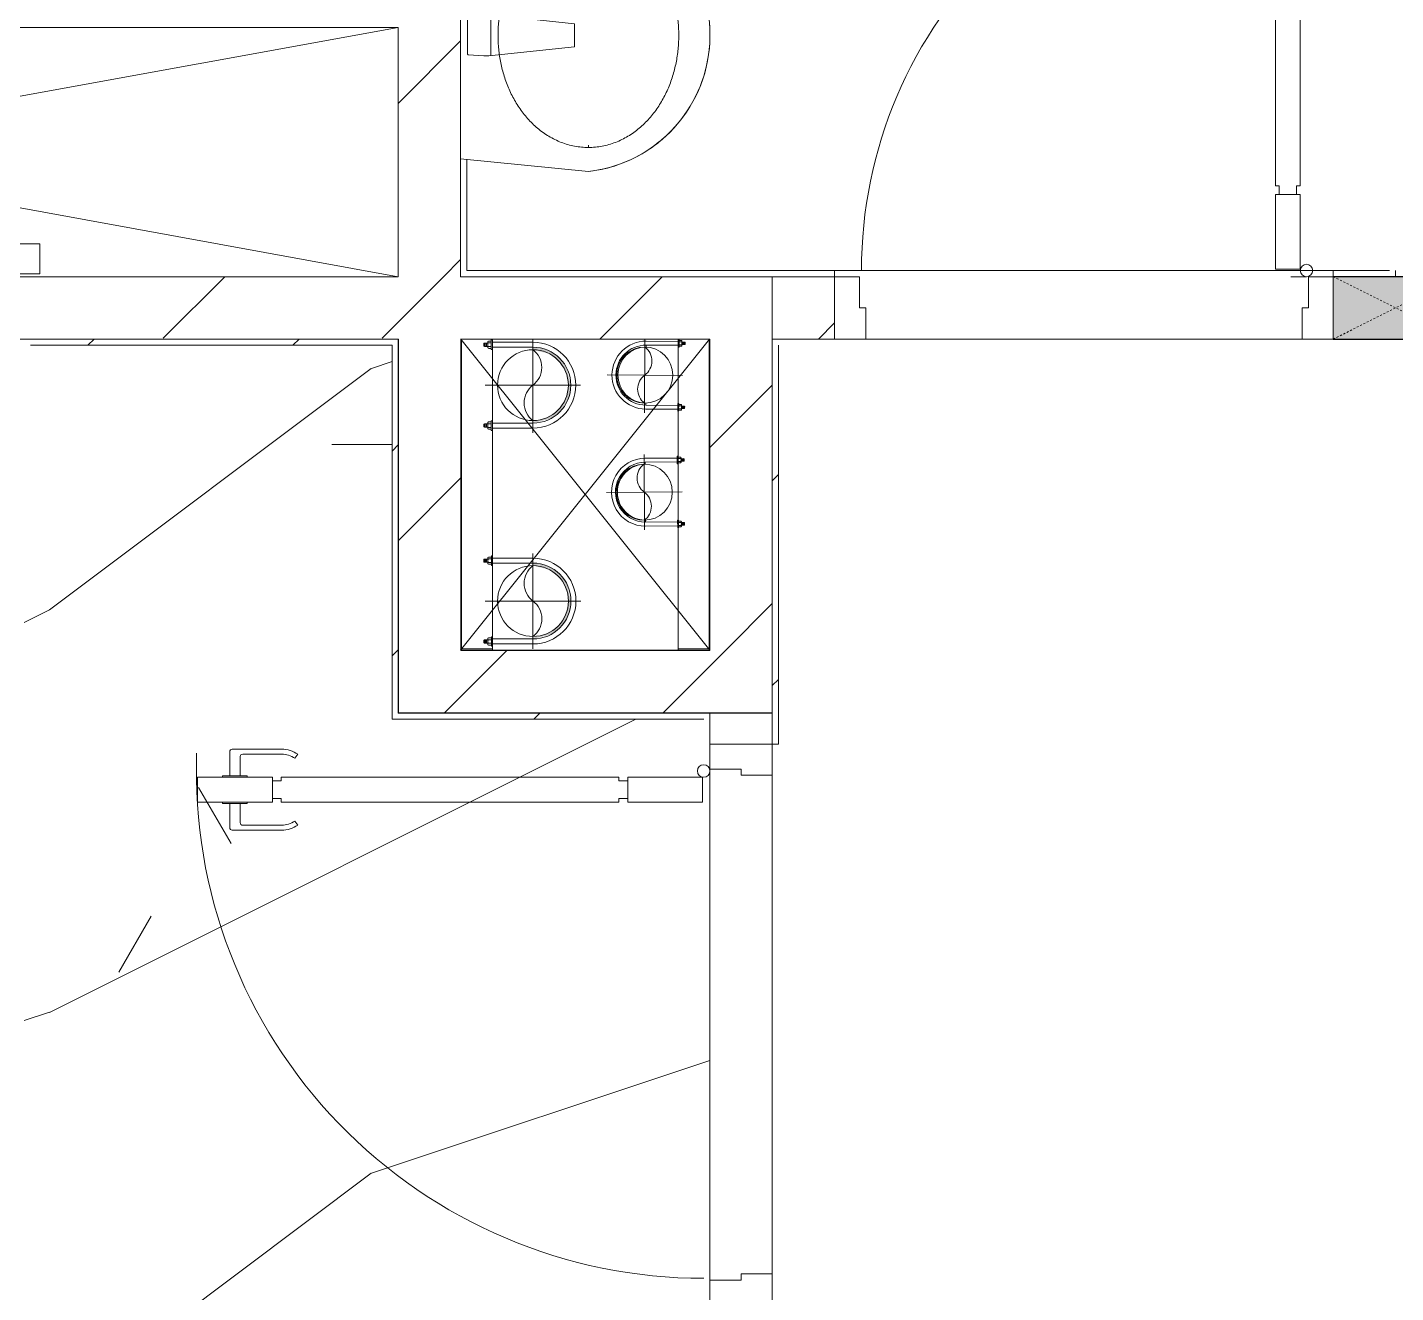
# Model space of a CAD drawing. Header units: millimetres. Extents: x 5121 to 246734, y -48180 to 129206.
# Drawn here: x 85183 to 87378, y 29507 to 31537 of the extents above; entities that cross this region are included whole.
import ezdxf

# ---------------------------------------------------------------- set-up
doc = ezdxf.new("R2010")
doc.units = ezdxf.units.MM
doc.linetypes.add('Dash', pattern=[6, 3, -3])
doc.linetypes.add('IMPORT-CENTER _3_', pattern=[10.16, 6.35, -1.27, 1.27, -1.27])
for name, color, linetype, lineweight in [('0-1', 7, 'Continuous', 5), ('0-2', 50, 'Continuous', 9), ('A-DETL-GENF-1', 50, 'Continuous', 9), ('A-DOOR-1', 253, 'Continuous', 9), ('A-DOOR-2', 50, 'Continuous', 9), ('A-FLOR-1', 50, 'Continuous', 9), ('A-FLOR-PATT-1', 9, 'Continuous', 9), ('A-WALL-1', 250, 'Continuous', 18), ('A-WALL-2', 50, 'Continuous', 9), ('A-WALL-PATT-1', 9, 'Continuous', 9), ('A-WALL-PATT-2', 50, 'Continuous', 9), ('A-WALL-PATT-3', 111, 'Continuous', 9), ('G-IMPT', 8, 'Continuous', 9), ('G-IMPT-2', 8, 'IMPORT-CENTER _3_', 9), ('I-WALL-1', 50, 'Continuous', 9), ('M-EQPM', 50, 'Continuous', 9), ('P-SANR-FIXT-1', 253, 'Continuous', 9), ('P-SANR-FIXT-2', 221, 'Continuous', 9), ('S-COLS-2', 10, 'Continuous', 25), ('S-COLS-3', 50, 'Continuous', 9), ('S-COLS-4', 253, 'Continuous', 9), ('S-COLS-HDLN-1', 50, 'Dash', 9)]:
    doc.layers.add(name, color=color, linetype=linetype, lineweight=lineweight)
pattern_1 = [(45, (0, 0), (-175.3625, 175.3625), [])]
pattern_2 = [(45, (0, 0), (-164.4023, 164.4023), [])]

# ---------------------------------------------------------------- blocks, each defined once
blk = doc.blocks.new('NCV_TKTC_KET CAU_rvt-1-TKCS_MB TỔNG THỂ TẦNG 1')
at = {"layer": 'A-FLOR-1'}
blk.add_line((86277.6, 30537.9), (85877.7, 30537.9), dxfattribs=at)
blk = doc.blocks.new('bonruatreo - Chậu rửa-348246-TKCS_MB TỔNG THỂ TẦNG 1')
at = {"layer": 'P-SANR-FIXT-1'}
for p, q in [((-218.6, 205), (-198.4, 0)), ((180.6, 205), (176.4, 205)), ((198.4, 0), (218.6, 205)), ((-198.4, 0), (198.4, 0)), ((165, 0), (-165, 0))]:
    blk.add_line(p, q, dxfattribs=at)
at = {"layer": 'P-SANR-FIXT-1', "flags": 128}
blk.add_lwpolyline([(-218.6, 205), (-217.4, 213.7), (-215.9, 222.4), (-214, 231), (-211.8, 239.5), (-209.3, 247.9), (-206.4, 256.2), (-203.2, 264.4), (-199.6, 272.5), (-195.8, 280.4), (-191.6, 288.1), (-187.1, 295.7), (-182.3, 303.1), (-177.3, 310.3), (-171.9, 317.3), (-166.3, 324.1), (-160.4, 330.6), (-154.2, 336.9), (-147.8, 342.9), (-141.2, 348.7), (-134.3, 354.2), (-127.3, 359.4), (-120, 364.4), (-112.5, 369), (-104.9, 373.4), (-97.1, 377.4), (-89.1, 381.2), (-81, 384.6), (-72.7, 387.6), (-64.4, 390.4), (-55.9, 392.8), (-47.3, 394.8), (-38.7, 396.6), (-30, 397.9), (-21.3, 399), (-12.5, 399.6), (-3.7, 400), (5.1, 399.9), (13.9, 399.6), (22.6, 398.8), (31.4, 397.8), (40.1, 396.3), (48.7, 394.5), (57.2, 392.4), (65.7, 390), (74, 387.2), (82.2, 384.1), (90.3, 380.6), (98.3, 376.8), (106.1, 372.7), (113.7, 368.3), (121.1, 363.6), (128.4, 358.7), (135.4, 353.4), (142.2, 347.8), (148.8, 342), (155.2, 335.9), (161.3, 329.6), (167.2, 323), (172.8, 316.2), (178.1, 309.2), (183.1, 302), (187.8, 294.6), (192.2, 287), (196.4, 279.2), (200.2, 271.3), (203.7, 263.2), (206.8, 255), (209.7, 246.6), (212.2, 238.2), (214.3, 229.7), (216.1, 221.1), (217.6, 212.4), (218.6, 205)], dxfattribs=at)
at = {"layer": 'P-SANR-FIXT-1'}
blk.add_arc((0, 180), 220, 6.525, 173.475, dxfattribs=at)
for points in [[(-180, 205), (-180, 212.4), (-178.6, 227.3), (-172.4, 248.8), (-162.5, 268.9), (-149.4, 287), (-133.8, 303), (-116.1, 316.6), (-96.9, 327.9), (-76.5, 336.8), (-55.2, 343.5), (-33.3, 347.9), (-11.2, 350.1), (11.1, 350.1), (33.3, 347.9), (55.2, 343.5), (76.5, 336.8), (96.9, 327.9), (116.1, 316.6), (133.8, 302.9), (149.5, 287), (162.5, 268.8), (172.4, 248.8), (178.6, 227.3), (180, 212.4), (180, 205)], [(180, 205), (180, 197.6), (178.6, 182.7), (172.4, 161.2), (162.5, 141.2), (149.5, 123), (133.8, 107.1), (116.1, 93.4), (96.9, 82.1), (76.5, 73.2), (55.2, 66.5), (33.3, 62.1), (11.1, 59.9), (-11.2, 59.9), (-33.3, 62.1), (-55.2, 66.5), (-76.5, 73.2), (-96.9, 82.1), (-116.1, 93.4), (-133.8, 107), (-149.4, 123), (-162.5, 141.1), (-172.4, 161.2), (-178.6, 182.7), (-180, 197.6), (-180, 205)]]:
    blk.add_open_spline(points, degree=3, dxfattribs=at)
at = {"layer": 'P-SANR-FIXT-2'}
for p, q in [((-18.5, 182.5), (-32.2, 52.9)), ((18.5, 182.5), (-18.5, 182.5)), ((33, 45.4), (18.5, 182.5)), ((-35.6, 54.2), (-44.7, 54.2)), ((-44.7, 54.2), (-44.7, 42.8)), ((-35.6, 52.9), (-35.6, 54.2)), ((-32.2, 52.9), (-35.6, 52.9)), ((-35.6, 44.2), (-35.6, 52.9)), ((-35.6, 42.8), (-35.6, 44.2)), ((-35.6, 44.2), (-33.1, 44.2)), ((-32.2, 52.9), (-33.1, 44.2)), ((32.7, 48.5), (-32.7, 48.5)), ((-44.7, 42.8), (-35.6, 42.8)), ((-33, 37.3), (-31.4, 12.2)), ((31.4, 12.2), (33, 37.3)), ((-30.2, 11), (30.2, 11))]:
    blk.add_line(p, q, dxfattribs=at)
for centre, radius, start, end in [((5.5, 41.4), 38.7, 175.8543, 186.034), ((-5.5, 41.4), 38.7, 353.966, 6.034), ((-30.1, 12.3), 1.3, 183.5997, 268.7722), ((30.1, 12.3), 1.3, 271.2278, 356.4003)]:
    blk.add_arc(centre, radius, start, end, dxfattribs=at)
blk = doc.blocks.new('DOOR_CW_01 CANH MO-PANEL KINH - DIW_01-900x2200-CỬA GỖ VÂN LAMINATE-553375-TKCS_MB TỔNG THỂ TẦNG 1')
at = {"layer": 'A-DETL-GENF-1'}
for p, q in [((-397, -182), (-397, -62)), ((-397, -62), (-357, -62)), ((-357, -62), (-357, -182)), ((-357, -182), (-397, -182)), ((-397, -196), (-391, -196)), ((-397, -738), (-397, -196)), ((-391, -196), (-391, -182)), ((-391, -182), (-363, -182)), ((-363, -182), (-363, -196)), ((-357, -196), (-363, -196)), ((-357, -196), (-357, -738)), ((-433.9, -711.2), (-427.3, -715.8)), ((-320.1, -711.2), (-326.7, -715.8)), ((-442, -737), (-442, -816.5)), ((-434, -799.5), (-434, -737)), ((-397, -738), (-391, -738)), ((-391, -752), (-391, -738)), ((-357, -738), (-363, -738)), ((-363, -738), (-363, -752)), ((-320, -799.5), (-320, -737)), ((-312, -737), (-312, -816.5)), ((-357, -752), (-397, -752)), ((-397, -752), (-397, -872)), ((-363, -752), (-391, -752)), ((-357, -872), (-357, -752)), ((-399, -803.5), (-430, -803.5)), ((-399, -792.2), (-399, -831.8)), ((-397, -792.2), (-399, -792.2)), ((-397, -792.2), (-397, -831.8)), ((-357, -792.2), (-357, -831.8)), ((-357, -792.2), (-355, -792.2)), ((-355, -792.2), (-355, -831.8)), ((-355, -803.5), (-324, -803.5)), ((-399, -820.5), (-438, -820.5)), ((-399, -831.8), (-397, -831.8)), ((-355, -831.8), (-357, -831.8)), ((-355, -820.5), (-316, -820.5)), ((-397, -872), (-357, -872))]:
    blk.add_line(p, q, dxfattribs=at)
blk.add_circle((-407, -60), 10, dxfattribs=at)
for centre, radius, start, end in [((-407, -60), 814, 268, 0), ((-397, -737), 45, 145, 180), ((-397, -737), 37, 145, 180), ((-357, -737), 37, 0, 35), ((-357, -737), 45, 360, 35), ((-430, -799.5), 4, 180, 270), ((-324, -799.5), 4, 270, 0), ((-438, -816.5), 4, 180, 270), ((-316, -816.5), 4, 270, 0)]:
    blk.add_arc(centre, radius, start, end, dxfattribs=at)
at = {"layer": 'A-DOOR-2'}
for p, q in [((-450, -50), (-450, 50)), ((-450, 50), (-400, 50)), ((-400, 50), (-400, 0)), ((400, 0), (400, 50)), ((400, 50), (450, 50)), ((450, 50), (450, -50)), ((-410, 0), (-410, -50)), ((-400, 0), (-410, 0)), ((410, 0), (400, 0)), ((410, -50), (410, 0)), ((-410, -50), (-450, -50)), ((-407, -50), (-382, -50)), ((450, -50), (410, -50))]:
    blk.add_line(p, q, dxfattribs=at)
blk = doc.blocks.new('DOOR_CW_01 CANH MO-PANEL KINH - DIG_02-800x2200-CỬA NHÔM KÍNH-401063-TKCS_MB TỔNG THỂ TẦNG 1')
at = {"layer": 'A-DETL-GENF-1'}
for p, q in [((-347, -182), (-347, -62)), ((-347, -62), (-307, -62)), ((-307, -62), (-307, -182)), ((-307, -182), (-347, -182)), ((-347, -196), (-341, -196)), ((-347, -638), (-347, -196)), ((-341, -196), (-341, -182)), ((-341, -182), (-313, -182)), ((-313, -182), (-313, -196)), ((-307, -196), (-313, -196)), ((-307, -196), (-307, -638)), ((-383.9, -611.2), (-377.3, -615.8)), ((-270.1, -611.2), (-276.7, -615.8)), ((-392, -637), (-392, -716.5)), ((-384, -699.5), (-384, -637)), ((-347, -638), (-341, -638)), ((-307, -652), (-347, -652)), ((-347, -652), (-347, -772)), ((-341, -652), (-341, -638)), ((-313, -652), (-341, -652)), ((-307, -638), (-313, -638)), ((-313, -638), (-313, -652)), ((-307, -772), (-307, -652)), ((-270, -699.5), (-270, -637)), ((-262, -637), (-262, -716.5)), ((-349, -692.2), (-349, -731.8)), ((-347, -692.2), (-349, -692.2)), ((-347, -692.2), (-347, -731.8)), ((-307, -692.2), (-307, -731.8)), ((-307, -692.2), (-305, -692.2)), ((-305, -692.2), (-305, -731.8)), ((-349, -720.5), (-388, -720.5)), ((-349, -703.5), (-380, -703.5)), ((-305, -703.5), (-274, -703.5)), ((-305, -720.5), (-266, -720.5)), ((-349, -731.8), (-347, -731.8)), ((-305, -731.8), (-307, -731.8)), ((-347, -772), (-307, -772))]:
    blk.add_line(p, q, dxfattribs=at)
blk.add_circle((-357, -60), 10, dxfattribs=at)
for centre, radius, start, end in [((-357, -60), 714, 268, 0), ((-347, -637), 45, 145, 180), ((-307, -637), 45, 360, 35), ((-347, -637), 37, 145, 180), ((-307, -637), 37, 0, 35), ((-380, -699.5), 4, 180, 270), ((-274, -699.5), 4, 270, 0), ((-388, -716.5), 4, 180, 270), ((-266, -716.5), 4, 270, 0)]:
    blk.add_arc(centre, radius, start, end, dxfattribs=at)
at = {"layer": 'A-DOOR-2'}
for p, q in [((-400, -50), (-400, 50)), ((-400, 50), (-350, 50)), ((-350, 50), (-350, 0)), ((350, 0), (350, 50)), ((350, 50), (400, 50)), ((400, 50), (400, -50)), ((-360, 0), (-360, -50)), ((-350, 0), (-360, 0)), ((360, 0), (350, 0)), ((360, -50), (360, 0)), ((-360, -50), (-400, -50)), ((-357, -50), (-332, -50)), ((400, -50), (360, -50))]:
    blk.add_line(p, q, dxfattribs=at)
blk = doc.blocks.new('G1_SOF - BO TRU - 100x200-V76-TKCS_MB TỔNG THỂ TẦNG 1')
at = {"layer": 'S-COLS-3'}
blk.add_hatch(color=256, dxfattribs=at).paths.add_polyline_path([(50, 0), (50, 100), (-50, 100), (-50, -100), (50, -100)])
at = {"layer": 'S-COLS-2'}
for p, q in [((-50, 100), (-50, -100)), ((50, -100), (50, 100)), ((-50, -100), (50, -100))]:
    blk.add_line(p, q, dxfattribs=at)
at = {"layer": 'S-COLS-HDLN-1'}
for p, q in [((50, 100), (-50, -100)), ((-50, 100), (50, -100))]:
    blk.add_line(p, q, dxfattribs=at)
blk = doc.blocks.new('NCV_TKTC_TANG 1_rvt-1-TKCS_MB TỔNG THỂ TẦNG 1')
at = {"layer": 'A-FLOR-PATT-1'}
h = blk.add_hatch(dxfattribs=at)
h.set_pattern_fill('FP_6', color=256, style=0, pattern_type=2)
h.set_pattern_definition([(0, (0, 0), (2519.68, 629.92), [103.937, -1785.823, 103.937, -1785.823, -10078.72]), (0, (0, 0), (2519.68, 629.92), [-3779.52, 103.937, -3675.583, 103.937, -1785.823, -4409.44]), (0, (0, 0), (2519.68, 629.92), [-9448.8, 103.937, -1155.903, 103.937, -3045.663]), (120, (944.9, 314.96), (-1805.3667, 1867.147), [103.937, -1785.823, 103.937, -11864.543]), (120, (944.9, 314.96), (-1805.3667, 1867.147), [-1993.697, -1785.823, 103.937, -3675.583, -6299.2]), (120, (944.9, 314.96), (-1805.3667, 1867.147), [-7559.04, 103.937, -1785.823, 103.937, -4305.503]), (120, (944.9, 314.96), (-1805.3667, 1867.147), [-9552.737, -1155.903, 103.937, -3045.663]), (240, (1259.84, 1574.8), (-714.3133, -2497.067), [103.937, -1785.823, 103.937, -11864.543]), (240, (1259.84, 1574.8), (-714.3133, -2497.067), [-1993.697, -1785.823, 103.937, -3675.583, -6299.2]), (240, (1259.84, 1574.8), (-714.3133, -2497.067), [-7559.04, 103.937, -1785.823, 103.937, -4305.503]), (240, (1259.84, 1574.8), (-714.3133, -2497.067), [-9552.737, -1155.903, 103.937, -3045.663])])
h.paths.add_polyline_path([(86277.6, 24736.9), (86277.6, 30436.9), (86267.6, 30436.9), (86267.6, 30426.9), (85767.6, 30426.9), (85767.6, 31026.9), (85187.6, 31030.2), (85187.6, 31036.9), (85177.6, 31036.9), (85177.2, 28536.9), (83577.6, 28536.9), (83578.1, 28526.9), (83587.6, 28526.9), (83587.6, 25546.9), (83657.6, 25546.9), (83657.6, 27831.4), (84107.9, 27831.4), (84107.9, 27381.4), (85596.5, 27381.4), (85625.2, 27377.6), (85652, 27366.5), (85675, 27348.9), (85692.7, 27325.9), (85703.8, 27299.1), (85707.6, 27270.3), (85707.6, 25842.9), (85703.8, 25814.1), (85692.7, 25787.3), (85675, 25764.3), (85652, 25746.6), (85625.2, 25735.5), (85577.6, 25731.7), (84107.9, 25731.7), (84107.9, 25281.7), (83762.6, 25281.7), (83762.6, 24746.9), (86267.6, 24746.9), (86267.6, 24736.9), (86277.6, 24736.9)])
h = blk.add_hatch(dxfattribs=at)
h.set_pattern_fill('FP_4', color=256, style=0, pattern_type=2)
h.set_pattern_definition([(216.87, (516.46, 1291.15), (3873.4454, 2582.3069), [645.575, -5810.175]), (206.565, (1291.15, 903.8), (-1291.1515, -1291.1492), [1443.55, -1443.55]), (198.435, (1291.15, 258.23), (-2582.2983, -1291.1527), [816.596, -3266.38])])
h.paths.add_polyline_path([(86277.6, 24736.9), (86277.6, 30436.9), (86267.6, 30436.9), (86267.6, 30426.9), (85767.6, 30426.9), (85767.6, 31026.9), (85187.6, 31030.2), (85187.6, 31036.9), (85177.6, 31036.9), (85177.2, 28536.9), (83577.6, 28536.9), (83578.1, 28526.9), (83587.6, 28526.9), (83587.6, 25546.9), (83657.6, 25546.9), (83657.6, 27831.4), (84107.9, 27831.4), (84107.9, 27381.4), (85596.5, 27381.4), (85625.2, 27377.6), (85652, 27366.5), (85675, 27348.9), (85692.7, 27325.9), (85703.8, 27299.1), (85707.6, 27270.3), (85707.6, 25842.9), (85703.8, 25814.1), (85692.7, 25787.3), (85675, 25764.3), (85652, 25746.6), (85625.2, 25735.5), (85577.6, 25731.7), (84107.9, 25731.7), (84107.9, 25281.7), (83762.6, 25281.7), (83762.6, 24746.9), (86267.6, 24746.9), (86267.6, 24736.9), (86277.6, 24736.9)])
at = {"layer": 'A-WALL-PATT-1'}
h = blk.add_hatch(dxfattribs=at)
h.set_pattern_fill('FP_2', color=256, style=0, pattern_type=2)
h.set_pattern_definition(pattern_1)
h.paths.add_polyline_path([(86477.6, 31036.9), (86477.6, 31136.9), (86377.6, 31136.9), (86377.6, 31036.9), (86439.5, 31036.9)])
h.paths.add_polyline_path([(87277.6, 31036.9), (87277.6, 31037.8), (87277.6, 31037.4)])
h = blk.add_hatch(dxfattribs=at)
h.set_pattern_fill('FP_2', color=256, style=0, pattern_type=2)
h.set_pattern_definition(pattern_1)
h.paths.add_polyline_path([(86277.6, 24737.4), (86377.6, 24737.4), (86377.6, 28836.9), (86277.6, 28836.9), (86277.6, 24737.4)])
h.paths.add_polyline_path([(86277.6, 29036.9), (86377.6, 29036.9), (86377.6, 29486.9), (86277.6, 29486.9), (86277.6, 29426.1)])
h.paths.add_polyline_path([(86377.6, 30386.9), (86377.6, 30436.9), (86277.6, 30436.9), (86277.6, 30386.9), (86376.7, 30386.9)])
at = {"layer": 'A-WALL-PATT-2'}
h = blk.add_hatch(dxfattribs=at)
h.set_pattern_fill('FP_10', color=256, style=0, pattern_type=2)
h.set_pattern_definition(pattern_2)
h.paths.add_polyline_path([(85187.6, 31026.9), (85777.6, 31026.9), (85777.6, 31036.9), (85187.6, 31036.9), (85187.6, 31030.2)])
h = blk.add_hatch(dxfattribs=at)
h.set_pattern_fill('FP_10', color=256, style=0, pattern_type=2)
h.set_pattern_definition(pattern_2)
h.paths.add_polyline_path([(85777.6, 30426.9), (85777.6, 31026.9), (85767.6, 31026.8), (85767.6, 30426.9), (85774.4, 30426.9)])
h = blk.add_hatch(dxfattribs=at)
h.set_pattern_fill('FP_10', color=256, style=0, pattern_type=2)
h.set_pattern_definition(pattern_2)
h.paths.add_polyline_path([(86387.6, 29446.9), (86387.6, 29486.9), (86377.6, 29486.9), (86380, 29446.9), (86384.4, 29446.9)])
h.paths.add_polyline_path([(86387.6, 30386.9), (86387.6, 31036.9), (86377.6, 31036.9), (86377.6, 30386.9)])
h = blk.add_hatch(dxfattribs=at)
h.set_pattern_fill('FP_10', color=256, style=0, pattern_type=2)
h.set_pattern_definition(pattern_2)
h.paths.add_polyline_path([(85877.6, 30426.9), (86267.6, 30426.9), (86267.6, 30436.9), (85777.6, 30436.9), (85777.7, 30426.9), (85862.4, 30426.9)])
at = {"layer": 'A-FLOR-1'}
for p, q in [((87227.6, 31036.9), (86527.6, 31036.9)), ((86277.6, 30436.9), (86267.6, 30436.9)), ((86277.6, 29526.9), (86277.6, 30346.9)), ((86377.6, 30336.9), (86377.6, 29536.9))]:
    blk.add_line(p, q, dxfattribs=at)
at = {"layer": 'A-WALL-1'}
for p, q in [((85877.6, 31325.8), (85877.6, 31136.9)), ((85887.6, 31146.9), (85887.6, 31324.8)), ((85877.6, 31136.9), (85887.6, 31136.9)), ((86477.6, 31146.9), (85887.6, 31146.9)), ((85887.6, 31136.9), (86377.6, 31136.9)), ((86377.6, 31136.9), (86377.6, 31036.9)), ((86477.6, 31136.9), (86477.6, 31146.9)), ((87367.6, 31146.9), (87277.6, 31146.9)), ((87277.6, 31146.9), (87277.6, 31136.9)), ((85777.6, 31036.9), (85187.6, 31036.9)), ((85187.6, 31026.9), (85767.6, 31026.9)), ((85767.6, 31026.9), (85767.6, 30426.9)), ((85777.6, 31026.9), (85777.6, 31036.9)), ((85777.6, 30436.9), (85777.6, 31026.9)), ((86377.6, 31036.9), (86377.6, 30436.9)), ((86387.6, 30386.9), (86387.6, 31026.9)), ((85767.6, 30426.9), (85777.6, 30426.9)), ((86267.6, 30436.9), (85777.6, 30436.9)), ((85777.6, 30426.9), (86267.6, 30426.9)), ((86377.6, 30436.9), (86277.6, 30436.9)), ((86377.6, 30386.9), (86387.6, 30386.9))]:
    blk.add_line(p, q, dxfattribs=at)
at = {"layer": 'A-WALL-2'}
for p, q in [((86477.6, 31136.9), (86377.6, 31136.9)), ((86377.6, 31136.9), (86477.6, 31136.9)), ((87377.6, 31136.9), (87377.6, 31146.9)), ((86387.6, 31036.9), (86377.6, 31036.9)), ((86387.6, 31036.9), (86477.6, 31036.9)), ((87227.6, 31036.9), (86527.6, 31036.9)), ((86277.6, 30436.9), (86277.6, 30386.9)), ((86377.6, 30386.9), (86377.6, 30436.9)), ((86377.6, 30436.9), (86377.6, 30386.9)), ((86277.6, 29526.9), (86277.6, 30346.9)), ((86377.6, 30336.9), (86377.6, 29536.9))]:
    blk.add_line(p, q, dxfattribs=at)
at = {"layer": 'I-WALL-1'}
blk.add_line((86477.6, 31146.9), (87277.6, 31146.9), dxfattribs=at)
at = {"layer": 'A-DOOR-1'}
for name, p, rotation in [('DOOR_CW_01 CANH MO-PANEL KINH - DIG_02-800x2200-CỬA NHÔM KÍNH-401063-TKCS_MB TỔNG THỂ TẦNG 1', (86877.6, 31086.9), 180), ('DOOR_CW_01 CANH MO-PANEL KINH - DIW_01-900x2200-CỬA GỖ VÂN LAMINATE-553375-TKCS_MB TỔNG THỂ TẦNG 1', (86327.6, 29936.9), 269.9999999999999)]:
    blk.add_blockref(name, p, dxfattribs=dict(at, rotation=rotation))
at = {"layer": 'P-SANR-FIXT-1', "rotation": 269.9999999999997}
blk.add_blockref('bonruatreo - Chậu rửa-348246-TKCS_MB TỔNG THỂ TẦNG 1', (85877.6, 31524.2), dxfattribs=at)
at = {"layer": 'S-COLS-4', "rotation": 89.9999999999993}
blk.add_blockref('G1_SOF - BO TRU - 100x200-V76-TKCS_MB TỔNG THỂ TẦNG 1', (87377.6, 31086.9), dxfattribs=at)
blk = doc.blocks.new('TKTC_XREF_251221_MB TANG 1 - TKTC_XREF_260130_MB TANG 1_dwg_$cc-4202111-TKCS_MB TỔNG THỂ TẦNG 1')
at = {"layer": 'G-IMPT'}
blk.add_circle((0, 0), 0.5, dxfattribs=at)
for centre, radius, start, end in [((0, 0), 0.5, 90, 270), ((0.188, 0.25), 0.313, 126.8699, 233.1301), ((-0.188, -0.25), 0.313, 306.8699, 53.1301)]:
    blk.add_arc(centre, radius, start, end, dxfattribs=at)
at = {"layer": 'G-IMPT-2'}
for p, q in [((0, -0.673), (0, 0.65)), ((-0.673, 0), (0.673, 0))]:
    blk.add_line(p, q, dxfattribs=at)
blk = doc.blocks.new('TKTC_XREF_251221_MB TANG 1 - TKTC_XREF_260130_MB TANG 1_dwg_CUM U_DN100-V204-TKCS_MB TỔNG THỂ TẦNG 1')
at = {"layer": 'G-IMPT'}
for p, q in [((-79.1, 66.6), (-79.1, 63.4)), ((-76.6, 66.6), (-76.6, 63.4)), ((-74.6, 66.6), (-74.6, 63.4)), ((-72.7, 69.3), (-72.7, 60.7)), ((-66.9, 67.9), (-71.7, 67.9)), ((-66.9, 62.1), (-71.7, 62.1)), ((-65, 69), (0, 69)), ((-79.1, -63.4), (-79.1, -66.6)), ((-76.6, -63.4), (-76.6, -66.6)), ((-74.6, -63.4), (-74.6, -66.6)), ((-72.7, -60.7), (-72.7, -69.3)), ((-66.9, -62.1), (-71.7, -62.1)), ((-66.9, -67.9), (-71.7, -67.9)), ((-65, -69), (0, -69))]:
    blk.add_line(p, q, dxfattribs=at)
at = {"layer": 'G-IMPT', "flags": 128}
for points in [[(-72.7, 67.6), (-78.1, 67.6), (-78.1, 62.4), (-72.7, 62.4)], [(-71.7, 59.2), (-66.9, 59.2), (-66.9, 70.8), (-71.7, 70.8)], [(-66.9, 70.8), (-66.9, 72.7), (-65, 72.7), (-65, 57.3), (-66.9, 57.3), (-66.9, 59.2)], [(-65, 61), (0, 61), (0, 57)], [(-72.7, -62.4), (-78.1, -62.4), (-78.1, -67.6), (-72.7, -67.6)], [(-71.7, -70.8), (-66.9, -70.8), (-66.9, -59.2), (-71.7, -59.2)], [(-66.9, -59.2), (-66.9, -57.3), (-65, -57.3), (-65, -72.7), (-66.9, -72.7), (-66.9, -70.8)], [(-65, -61), (0, -61), (0, -57)]]:
    blk.add_lwpolyline(points, dxfattribs=at)
at = {"layer": 'G-IMPT'}
for centre, radius, start, end in [((-78.1, 66.6), 0.96, 90, 180), ((-78.1, 63.4), 0.96, 180, 270), ((-71.1, 69.3), 1.56, 112.6199, 247.3801), ((-67.9, 65), 4.8, 143.1301, 216.8699), ((-71.1, 60.7), 1.56, 112.6199, 247.3801), ((0, 0), 69, 270, 90), ((0, 0), 61, 270, 90), ((0, 0), 57, 270, 90), ((-78.1, -63.4), 0.96, 90, 180), ((-78.1, -66.6), 0.96, 180, 270), ((-71.1, -60.7), 1.56, 112.6199, 247.3801), ((-67.9, -65), 4.8, 143.1301, 216.8699), ((-71.1, -69.3), 1.56, 112.6199, 247.3801)]:
    blk.add_arc(centre, radius, start, end, dxfattribs=at)
blk = doc.blocks.new('TKTC_XREF_251221_MB TANG 1 - TKTC_XREF_260130_MB TANG 1_dwg_$cc-V215-TKCS_MB TỔNG THỂ TẦNG 1')
at = {"layer": 'G-IMPT'}
blk.add_circle((0, 0), 0.5, dxfattribs=at)
for centre, radius, start, end in [((0, 0), 0.5, 90, 270), ((0.188, 0.25), 0.313, 126.8699, 233.1301), ((-0.188, -0.25), 0.313, 306.8699, 53.1301)]:
    blk.add_arc(centre, radius, start, end, dxfattribs=at)
at = {"layer": 'G-IMPT-2'}
for p, q in [((0, -0.643), (0, 0.673)), ((-0.673, 0), (0.673, 0))]:
    blk.add_line(p, q, dxfattribs=at)
blk = doc.blocks.new('TKTC_XREF_251221_MB TANG 1 - TKTC_XREF_260130_MB TANG 1_dwg_CUM U_DN100-V207-TKCS_MB TỔNG THỂ TẦNG 1')
at = {"layer": 'G-IMPT'}
blk.add_hatch(color=256, dxfattribs=at).paths.add_polyline_path([(0, 61), (0, 57), (25.4, 50.7), (36.6, 43.1), (47.8, 30.5), (54.6, 15.8), (55.1, 14.6), (57, 0), (52.8, -20.2), (43.1, -36.6), (30.5, -47.8), (15.8, -54.6), (14.7, -55.1), (0, -58.9), (0, -61), (28.5, -53.7), (40.3, -45.3), (45.3, -40.3), (53.7, -28.5), (59.1, -14.8), (61, 0), (53.7, 28.5), (45.3, 40.3), (32.5, 51.3), (25.1, 55), (14.8, 59.1)])
for p, q in [((-79.1, 66.6), (-79.1, 63.4)), ((-76.6, 66.6), (-76.6, 63.4)), ((-74.6, 66.6), (-74.6, 63.4)), ((-72.7, 69.3), (-72.7, 60.7)), ((-66.9, 67.9), (-71.7, 67.9)), ((-65, 69), (0, 69)), ((-66.9, 62.1), (-71.7, 62.1)), ((-79.1, -63.4), (-79.1, -66.6)), ((-76.6, -63.4), (-76.6, -66.6)), ((-74.6, -63.4), (-74.6, -66.6)), ((-72.7, -60.7), (-72.7, -69.3)), ((-66.9, -62.1), (-71.7, -62.1)), ((-66.9, -67.9), (-71.7, -67.9)), ((-65, -69), (0, -69))]:
    blk.add_line(p, q, dxfattribs=at)
at = {"layer": 'G-IMPT', "flags": 128}
for points in [[(-72.7, 67.6), (-78.1, 67.6), (-78.1, 62.4), (-72.7, 62.4)], [(-71.7, 59.2), (-66.9, 59.2), (-66.9, 70.8), (-71.7, 70.8)], [(-66.9, 70.8), (-66.9, 72.7), (-65, 72.7), (-65, 57.3), (-66.9, 57.3), (-66.9, 59.2)], [(-65, 61), (0, 61), (0, 57)], [(-72.7, -62.4), (-78.1, -62.4), (-78.1, -67.6), (-72.7, -67.6)], [(-71.7, -70.8), (-66.9, -70.8), (-66.9, -59.2), (-71.7, -59.2)], [(-66.9, -59.2), (-66.9, -57.3), (-65, -57.3), (-65, -72.7), (-66.9, -72.7), (-66.9, -70.8)], [(-65, -61), (0, -61), (0, -57)]]:
    blk.add_lwpolyline(points, dxfattribs=at)
at = {"layer": 'G-IMPT'}
for centre, radius, start, end in [((-78.1, 66.6), 0.96, 90, 180), ((-71.1, 69.3), 1.56, 112.6199, 247.3801), ((-67.9, 65), 4.8, 143.1301, 216.8699), ((0, 0), 69, 270, 90), ((-78.1, 63.4), 0.96, 180, 270), ((-71.1, 60.7), 1.56, 112.6199, 247.3801), ((0, 0), 61, 270, 90), ((0, 0), 57, 270, 90), ((-78.1, -63.4), 0.96, 90, 180), ((-71.1, -60.7), 1.56, 112.6199, 247.3801), ((-67.9, -65), 4.8, 143.1301, 216.8699), ((-78.1, -66.6), 0.96, 180, 270), ((-71.1, -69.3), 1.56, 112.6199, 247.3801)]:
    blk.add_arc(centre, radius, start, end, dxfattribs=at)
blk = doc.blocks.new('TKTC_XREF_251221_MB TANG 1 - TKTC_XREF_260130_MB TANG 1_dwg_$cc-4202114-TKCS_MB TỔNG THỂ TẦNG 1')
at = {"layer": 'G-IMPT'}
blk.add_circle((0, 0), 0.5, dxfattribs=at)
for centre, radius, start, end in [((0, 0), 0.5, 90, 270), ((0.188, 0.25), 0.313, 126.8699, 233.1301), ((-0.188, -0.25), 0.313, 306.8699, 53.1301)]:
    blk.add_arc(centre, radius, start, end, dxfattribs=at)
at = {"layer": 'G-IMPT-2'}
for p, q in [((0, -0.673), (0, 0.673)), ((-0.673, 0), (0.673, 0))]:
    blk.add_line(p, q, dxfattribs=at)
blk = doc.blocks.new('TKTC_XREF_251221_MB TANG 1 - TKTC_XREF_260130_MB TANG 1_dwg_CUM U_DN100-V206-TKCS_MB TỔNG THỂ TẦNG 1')
at = {"layer": 'G-IMPT'}
for p, q in [((-79.1, 66.6), (-79.1, 63.4)), ((-76.6, 66.6), (-76.6, 63.4)), ((-74.6, 66.6), (-74.6, 63.4)), ((-72.7, 69.3), (-72.7, 60.7)), ((-66.9, 67.9), (-71.7, 67.9)), ((-66.9, 62.1), (-71.7, 62.1)), ((-65, 69), (0, 69)), ((-79.1, -63.4), (-79.1, -66.6)), ((-76.6, -63.4), (-76.6, -66.6)), ((-74.6, -63.4), (-74.6, -66.6)), ((-72.7, -60.7), (-72.7, -69.3)), ((-66.9, -62.1), (-71.7, -62.1)), ((-66.9, -67.9), (-71.7, -67.9)), ((-65, -69), (0, -69))]:
    blk.add_line(p, q, dxfattribs=at)
at = {"layer": 'G-IMPT', "flags": 128}
for points in [[(-72.7, 67.6), (-78.1, 67.6), (-78.1, 62.4), (-72.7, 62.4)], [(-71.7, 59.2), (-66.9, 59.2), (-66.9, 70.8), (-71.7, 70.8)], [(-66.9, 70.8), (-66.9, 72.7), (-65, 72.7), (-65, 57.3), (-66.9, 57.3), (-66.9, 59.2)], [(-65, 61), (0, 61), (0, 57)], [(-72.7, -62.4), (-78.1, -62.4), (-78.1, -67.6), (-72.7, -67.6)], [(-71.7, -70.8), (-66.9, -70.8), (-66.9, -59.2), (-71.7, -59.2)], [(-66.9, -59.2), (-66.9, -57.3), (-65, -57.3), (-65, -72.7), (-66.9, -72.7), (-66.9, -70.8)], [(-65, -61), (0, -61), (0, -57)]]:
    blk.add_lwpolyline(points, dxfattribs=at)
at = {"layer": 'G-IMPT'}
for centre, radius, start, end in [((-78.1, 66.6), 0.96, 90, 180), ((-78.1, 63.4), 0.96, 180, 270), ((-71.1, 69.3), 1.56, 112.6199, 247.3801), ((-67.9, 65), 4.8, 143.1301, 216.8699), ((-71.1, 60.7), 1.56, 112.6199, 247.3801), ((0, 0), 69, 270, 90), ((0, 0), 61, 270, 90), ((0, 0), 57, 270, 90), ((-78.1, -63.4), 0.96, 90, 180), ((-78.1, -66.6), 0.96, 180, 270), ((-71.1, -60.7), 1.56, 112.6199, 247.3801), ((-67.9, -65), 4.8, 143.1301, 216.8699), ((-71.1, -69.3), 1.56, 112.6199, 247.3801)]:
    blk.add_arc(centre, radius, start, end, dxfattribs=at)
blk = doc.blocks.new('TKTC_XREF_251221_MB TANG 1 - TKTC_XREF_260130_MB TANG 1_dwg_$cc-4202118-TKCS_MB TỔNG THỂ TẦNG 1')
at = {"layer": 'G-IMPT'}
blk.add_circle((0, 0), 0.5, dxfattribs=at)
for centre, radius, start, end in [((0, 0), 0.5, 90, 270), ((0.188, 0.25), 0.313, 126.8699, 233.1301), ((-0.188, -0.25), 0.313, 306.8699, 53.1301)]:
    blk.add_arc(centre, radius, start, end, dxfattribs=at)
at = {"layer": 'G-IMPT-2'}
for p, q in [((0, -0.673), (0, 0.673)), ((-0.673, 0), (0.673, 0))]:
    blk.add_line(p, q, dxfattribs=at)
blk = doc.blocks.new('TKTC_XREF_251221_MB TANG 1 - TKTC_XREF_260130_MB TANG 1_dwg-4202109-TKCS_MB TỔNG THỂ TẦNG 1')
at = {"layer": 'G-IMPT', "flags": 128}
for points in [[(-119499.2, -370207.2), (-119499.2, -370157.2), (-117949, -370157.2), (-117949, -370205.3), (-119499.2, -370205.3)], [(-117223.1, -370309.7), (-117223.1, -370808.8), (-117272.9, -370808.4), (-117272.9, -370309.7)], [(-117223.1, -370309.7), (-117223.1, -370807), (-117272.8, -370806.7), (-117272.8, -370309.7)], [(-116925.2, -370309.7), (-116925.2, -370808.8), (-116875.4, -370808.4), (-116875.4, -370309.7)], [(-116925.1, -370309.7), (-116925.1, -370807), (-116875.4, -370806.7), (-116875.4, -370309.7)]]:
    blk.add_lwpolyline(points, dxfattribs=at)
for name, p, xscale, yscale, zscale, rotation in [('TKTC_XREF_251221_MB TANG 1 - TKTC_XREF_260130_MB TANG 1_dwg_CUM U_DN100-V207-TKCS_MB TỔNG THỂ TẦNG 1', (-117158.1, -370383.7), 0.9974999999999965, 0.9974999999999965, 0.9974999999999965, 0.0009913385626578414), ('TKTC_XREF_251221_MB TANG 1 - TKTC_XREF_260130_MB TANG 1_dwg_CUM U_DN100-V204-TKCS_MB TỔNG THỂ TẦNG 1', (-116976.8, -370367.6), 0.7894736842105242, 0.7894736842105242, 0.7894736842105242, 179.6259732184666), ('TKTC_XREF_251221_MB TANG 1 - TKTC_XREF_260130_MB TANG 1_dwg_$cc-4202118-TKCS_MB TỔNG THỂ TẦNG 1', (-116979.5, -370555.4), 90.00000000005119, 90.00000000005119, 90.00000000005119, 0.3740267799372842), ('TKTC_XREF_251221_MB TANG 1 - TKTC_XREF_260130_MB TANG 1_dwg_CUM U_DN100-V207-TKCS_MB TỔNG THỂ TẦNG 1', (-117158, -370730.1), 0.9975000000000005, 0.9975000000000005, 0.9975000000000005, 0.000991338195008684), ('TKTC_XREF_251221_MB TANG 1 - TKTC_XREF_260130_MB TANG 1_dwg_$cc-4202114-TKCS_MB TỔNG THỂ TẦNG 1', (-117158, -370730.1), 113.7150000000091, 113.7150000000091, 113.7150000000091, 179.9990086636432)]:
    blk.add_blockref(name, p, dxfattribs=dict(xscale=xscale, yscale=yscale, zscale=zscale, rotation=rotation))
at = {"extrusion": (0, 0, -1)}
for name, p, xscale, yscale, zscale, rotation in [('TKTC_XREF_251221_MB TANG 1 - TKTC_XREF_260130_MB TANG 1_dwg_$cc-4202111-TKCS_MB TỔNG THỂ TẦNG 1', (117158.1, -370383.7), 113.7150000000092, 113.7150000000092, -113.7150000000092, 359.9990086636432), ('TKTC_XREF_251221_MB TANG 1 - TKTC_XREF_260130_MB TANG 1_dwg_$cc-V215-TKCS_MB TỔNG THỂ TẦNG 1', (116978.7, -370367.6), 90.00000000005107, 90.00000000005107, -90.00000000005109, 180.3740267799373), ('TKTC_XREF_251221_MB TANG 1 - TKTC_XREF_260130_MB TANG 1_dwg_CUM U_DN100-V206-TKCS_MB TỔNG THỂ TẦNG 1', (116977.6, -370555.4), 0.7894736842105242, 0.7894736842105242, -0.7894736842105242, 359.6259732184666)]:
    blk.add_blockref(name, p, dxfattribs=dict(at, xscale=xscale, yscale=yscale, zscale=zscale, rotation=rotation))
blk = doc.blocks.new('TKTC_XREF_251221_MB TANG 1 - TKTC_XREF_251221_MB TANG 1-2038492-TKCS_MB TỔNG THỂ TẦNG 1')
blk.add_blockref('TKTC_XREF_251221_MB TANG 1 - TKTC_XREF_260130_MB TANG 1_dwg-4202109-TKCS_MB TỔNG THỂ TẦNG 1', (169499.1, 384109.7))

msp = doc.modelspace()

# ---------------------------------------------------------------- hatches: boundary and pattern name
at = {"layer": 'A-WALL-PATT-3'}
h = msp.add_hatch(dxfattribs=at)
h.set_pattern_fill('FP_1', color=256, style=0, pattern_type=2)
h.set_pattern_definition(pattern_1)
h.paths.add_polyline_path([(85857.8, 31136.9), (85877.6, 31136.9), (85877.6, 33336.9), (85777.6, 33336.9), (85777.7, 31136.9), (85857.7, 31136.9)])
h = msp.add_hatch(dxfattribs=at)
h.set_pattern_fill('FP_1', color=256, style=0, pattern_type=2)
h.set_pattern_definition(pattern_1)
h.paths.add_polyline_path([(83961.5, 31036.9), (85877.6, 31038.5), (85877.6, 31136.9), (83577.6, 31136.9), (83577.6, 31036.9), (83639.1, 31036.9)])
h = msp.add_hatch(dxfattribs=at)
h.set_pattern_fill('FP_1', color=256, style=0, pattern_type=2)
h.set_pattern_definition(pattern_1)
h.paths.add_polyline_path([(85877.6, 31036.9), (86277.6, 31037.8), (86277.6, 31136.9), (85877.6, 31136.9), (85877.6, 31037.4)])
h = msp.add_hatch(dxfattribs=at)
h.set_pattern_fill('FP_1', color=256, style=0, pattern_type=2)
h.set_pattern_definition(pattern_1)
h.paths.add_polyline_path([(86377.6, 30537.4), (86377.6, 31136.9), (86277.6, 31136.9), (86277.6, 30537.4)])
h = msp.add_hatch(dxfattribs=at)
h.set_pattern_fill('FP_1', color=256, style=0, pattern_type=2)
h.set_pattern_definition(pattern_1)
h.paths.add_polyline_path([(85877.7, 30537.4), (85877.6, 31036.9), (85777.7, 31036.9), (85777.7, 30537.4), (85877.6, 30537.4)])
h = msp.add_hatch(dxfattribs=at)
h.set_pattern_fill('FP_1', color=256, style=0, pattern_type=2)
h.set_pattern_definition(pattern_1)
h.paths.add_polyline_path([(85994.2, 30437.4), (86377.6, 30437.4), (86377.6, 30537.4), (85777.7, 30537.4), (85777.7, 30437.4), (85877.6, 30437.4)])

# ---------------------------------------------------------------- linework, layer by layer
at = {"layer": '0-2'}
for p, q in [((85777.6, 31536.9), (83577.6, 31136.9)), ((83577.6, 31536.9), (85777.6, 31136.9)), ((86276.9, 31036.9), (85877.6, 30537.9)), ((86277.6, 30537.9), (85878.2, 31036.9)), ((85877.7, 30537.9), (86277.6, 30537.9))]:
    msp.add_line(p, q, dxfattribs=at)
at = {"layer": 'A-WALL-1'}
for p, q in [((83577.6, 31536.9), (85777.6, 31536.9)), ((85777.6, 31536.9), (85777.6, 31136.9)), ((85877.6, 31136.9), (85877.6, 31325.8)), ((85777.6, 31136.9), (83577.6, 31136.9)), ((86377.6, 31136.9), (85877.6, 31136.9)), ((86377.6, 30437.4), (86377.6, 31136.9)), ((83577.6, 31036.9), (85777.7, 31036.9)), ((85777.7, 31036.9), (85777.7, 30437.4)), ((85877.6, 31036.9), (86277.6, 31036.9)), ((85877.7, 30537.4), (85877.7, 31036.9)), ((86277.6, 31036.9), (86277.6, 30537.4)), ((86277.6, 30537.4), (85877.7, 30537.4)), ((85777.7, 30437.4), (86377.6, 30437.4))]:
    msp.add_line(p, q, dxfattribs=at)

# ---------------------------------------------------------------- block references
at = {"layer": '0-1'}
for name in ['NCV_TKTC_KET CAU_rvt-1-TKCS_MB TỔNG THỂ TẦNG 1', 'NCV_TKTC_TANG 1_rvt-1-TKCS_MB TỔNG THỂ TẦNG 1']:
    msp.add_blockref(name, (0, 0), dxfattribs=at)
at = {"layer": 'M-EQPM'}
msp.add_blockref('TKTC_XREF_251221_MB TANG 1 - TKTC_XREF_251221_MB TANG 1-2038492-TKCS_MB TỔNG THỂ TẦNG 1', (33652.6, 17236.9), dxfattribs=at)

doc.saveas('drawing.dxf')
